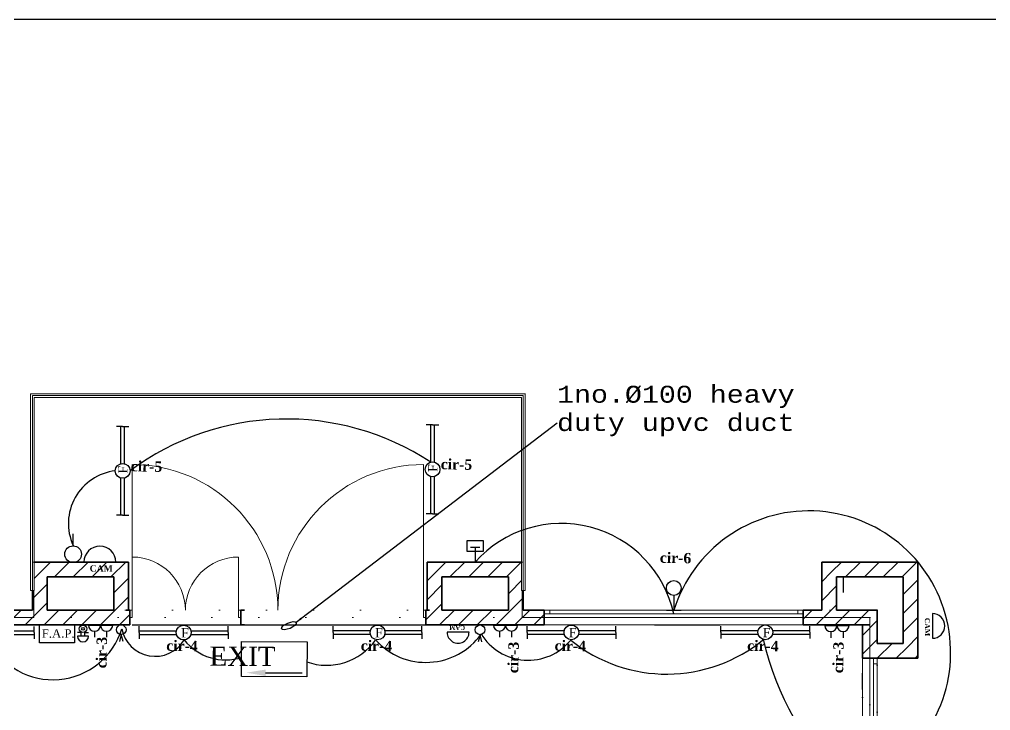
# Model space of a CAD drawing. Header units: millimetres. Extents: x 3554773 to 3850347, y -1853213 to -1653133.
# Drawn here: x 3678958 to 3733527, y -1691961 to -1653133 of the extents above; entities that cross this region are included whole.
import ezdxf

# ---------------------------------------------------------------- set-up
doc = ezdxf.new("R2010")
doc.units = ezdxf.units.MM
doc.header["$MEASUREMENT"] = 0
doc.set_wipeout_variables(frame=1)
doc.linetypes.add('Dotted', pattern=[634.99999, 0, -634.99999])
doc.linetypes.add('Wipeout_Contour', pattern=[1000, 0, -1000])
for name, color, linetype, lineweight in [('2D Drafting - General_Pen_No__20', 1, 'Continuous', 0), ('ArchiCAD Doors_Pen_No__27', 7, 'Continuous', 35), ('ArchiCAD Windows_Pen_No__27', 7, 'Continuous', 35), ('rowpower', 10, 'Continuous', 30), ('Structural - Bearing_Pen_No__27', 7, 'Continuous', 35), ('title', 10, 'Continuous', 30)]:
    doc.layers.add(name, color=color, linetype=linetype, lineweight=lineweight)
for name, color, linetype in [('ArchiCAD Doors', 7, 'Continuous'), ('ArchiCAD Windows', 7, 'Continuous'), ('electrical', 10, 'Continuous'), ('Fire detection', 1, 'Continuous'), ('Fire System', 4, 'Continuous'), ('LIGHTING', 1, 'Continuous'), ('Lights', 1, 'Continuous'), ('SECURITY', 6, 'Continuous'), ('Socket', 5, 'Continuous'), ('Structural - Bearing', 7, 'Continuous'), ('TITLE_BLOCK', 7, 'Continuous')]:
    doc.layers.add(name, color=color, linetype=linetype)
for name, color, linetype, lineweight, true_color in [('ArchiCAD Doors_Pen_No__23', 7, 'Continuous', 20, 0xff6600), ('ArchiCAD Doors_Pen_No__3', 7, 'Continuous', 18, 0xff6600), ('ArchiCAD Windows_Pen_No__23', 7, 'Continuous', 20, 0xff6600), ('ArchiCAD Windows_Pen_No__3', 7, 'Continuous', 18, 0xff6600), ('Structural - Bearing_Pen_No__68', 7, 'Continuous', 20, 0xfd4435), ('Structural - Bearing_Pen_No__69', 7, 'Continuous', 20, 0x71cebe), ('Structural - Bearing_Pen_No__87', 7, 'Continuous', 20, 0x6a6a6a), ('Structural - Bearing_Pen_No__89', 7, 'Continuous', 20, 0x71cebe), ('Structural - Bearing_Pen_No__90', 7, 'Continuous', 20, 0x00bfbf)]:
    doc.layers.add(name, color=color, linetype=linetype, lineweight=lineweight, true_color=true_color)
doc.styles.add('GENERATED_STYLE_1', font='arial.ttf')
doc.styles.add('GENERATED_STYLE_3', font='times.ttf')
doc.styles.add('GENERATED_STYLE_4', font='comici.ttf')
doc.styles.add('GENERATED_STYLE_5', font='timesbd.ttf')
doc.styles.add('GENERATED_STYLE_8', font='GOTHIC.TTF')
doc.dimstyles.new('GENERATED_STYLE__9', dxfattribs={"dimtxt": 350, "dimasz": 350, "dimexe": 0.18, "dimexo": 0, "dimgap": 0.09, "dimtad": 1, "dimdec": 0, "dimzin": 0, "dimdsep": 46, "dimtxsty": 'GENERATED_STYLE_1', "dimcen": 0.09, "dimclrd": 256, "dimclre": 256, "dimclrt": 256, "dimadec": 0, "dimazin": 0, "dimtfac": 1, "dimtdec": 0, "dimtmove": 2, "dimatfit": 3, "dimfxl": 1, "dimtolj": 1, "dimtzin": 0, "dimlwd": -1, "dimlwe": -1, "dimarcsym": 0})
pattern_1 = [(45, (2062354.69, -947561.65), (-127.279217, 127.279217), [])]

# ---------------------------------------------------------------- blocks, each defined once
blk = doc.blocks.new('Slab_1', base_point=(3668178, -1711043))
at = {"layer": 'Structural - Bearing_Pen_No__89', "linetype": 'Continuous', "flags": 128}
blk.add_lwpolyline([(3668178, -1711043), (3672878, -1711043), (3672878, -1708043), (3679477, -1708043), (3679477, -1711043), (3684178, -1711043), (3684178, -1719843), (3668178, -1719843), (3668178, -1717719), (3666178, -1717719), (3666178, -1713193), (3668178, -1713193)], close=True, dxfattribs=at)
blk = doc.blocks.new('Window 16')
at = {"layer": 'ArchiCAD Windows_Pen_No__23', "linetype": 'Continuous'}
for p, q in [((-1675, 0), (-1750, 0)), ((-1675, -50), (-1675, 0)), ((1750, 0), (1675, 0)), ((1675, 0), (1675, -50)), ((-1750, -50), (-1675, -50)), ((1675, -50), (1750, -50))]:
    blk.add_line(p, q, dxfattribs=at)
at = {"layer": 'ArchiCAD Windows_Pen_No__27', "linetype": 'Continuous'}
for p, q in [((-1750, 0), (-1750, -50)), ((1750, 0), (1750, -50))]:
    blk.add_line(p, q, dxfattribs=at)
at = {"layer": 'ArchiCAD Windows_Pen_No__3', "linetype": 'Continuous'}
for p, q in [((-1750, 0), (1750, 0)), ((1675, 0), (-1675, 0)), ((-1675, -50), (1675, -50)), ((-1750, -200), (1750, -200))]:
    blk.add_line(p, q, dxfattribs=at)
blk = doc.blocks.new('Metal Double Door 16')
at = {"layer": 'ArchiCAD Doors_Pen_No__23', "linetype": 'Continuous'}
for p, q in [((-1968, 0), (-2000, 0)), ((-2000, 0), (-2000, -100)), ((-1968, -100), (-1968, 0)), ((2000, 0), (1968, 0)), ((1968, 0), (1968, -100)), ((2000, -100), (2000, 0)), ((-2000, -100), (-1968, -100)), ((1968, -100), (2000, -100))]:
    blk.add_line(p, q, dxfattribs=at)
at = {"layer": 'ArchiCAD Doors_Pen_No__27', "linetype": 'Continuous'}
for p, q in [((-2000, 0), (-2050, 0)), ((-2000, 0), (-2000, -100)), ((2000, 0), (2000, -100)), ((2000, 0), (2050, 0)), ((-2000, -100), (-2000, -200)), ((2000, -100), (2000, -200)), ((-2000, -200), (-2050, -200)), ((2000, -200), (2050, -200))]:
    blk.add_line(p, q, dxfattribs=at)
at = {"layer": 'ArchiCAD Doors_Pen_No__3', "linetype": 'Continuous'}
for p, q in [((-1968, 0), (-1968, 1968)), ((1968, 0), (1968, 1968))]:
    blk.add_line(p, q, dxfattribs=at)
for centre, start, end in [((-1968, 0), 0, 90), ((1968, 0), 90, 180)]:
    blk.add_arc(centre, 1968, start, end, dxfattribs=at)
blk = doc.blocks.new('Wall_1', base_point=(3668178, -1711043))
at = {"layer": 'Structural - Bearing_Pen_No__68', "linetype": 'Continuous'}
h = blk.add_hatch(dxfattribs=at)
h.set_pattern_fill('MASONRY_BLOCK', color=256, style=0, pattern_type=2)
h.set_pattern_definition(pattern_1)
h.paths.add_polyline_path([(3668078, -1710943), (3668278, -1711143), (3669077, -1711143), (3669077, -1710993), (3669077, -1710943)])
h = blk.add_hatch(dxfattribs=at)
h.set_pattern_fill('MASONRY_BLOCK', color=256, style=0, pattern_type=2)
h.set_pattern_definition(pattern_1)
h.paths.add_polyline_path([(3672577, -1710993), (3672577, -1711143), (3674178, -1711143), (3674178, -1711043), (3674178, -1710943), (3672577, -1710943)])
h = blk.add_hatch(dxfattribs=at)
h.set_pattern_fill('MASONRY_BLOCK', color=256, style=0, pattern_type=2)
h.set_pattern_definition(pattern_1)
h.paths.add_polyline_path([(3678178, -1710943), (3678178, -1711043), (3678178, -1711143), (3679778, -1711143), (3679778, -1710993), (3679778, -1710943)])
h = blk.add_hatch(dxfattribs=at)
h.set_pattern_fill('MASONRY_BLOCK', color=256, style=0, pattern_type=2)
h.set_pattern_definition(pattern_1)
h.paths.add_polyline_path([(3683278, -1710943), (3683278, -1710993), (3683278, -1711143), (3684078, -1711143), (3684278, -1710943)])
at = {"layer": 'Structural - Bearing_Pen_No__27', "linetype": 'Continuous'}
for p, q in [((3669077, -1710943), (3669077, -1710993)), ((3672577, -1710943), (3672577, -1710993)), ((3674178, -1710943), (3674128, -1710943)), ((3674178, -1710943), (3674178, -1711043)), ((3678178, -1710943), (3678228, -1710943)), ((3678178, -1710943), (3678178, -1711043)), ((3679778, -1710943), (3679778, -1710993)), ((3683278, -1710943), (3683278, -1710993)), ((3669077, -1710993), (3669077, -1711143)), ((3672577, -1710993), (3672577, -1711143)), ((3674178, -1711043), (3674178, -1711143)), ((3678178, -1711043), (3678178, -1711143)), ((3679778, -1710993), (3679778, -1711143)), ((3683278, -1710993), (3683278, -1711143)), ((3674178, -1711143), (3674128, -1711143)), ((3678178, -1711143), (3678228, -1711143))]:
    blk.add_line(p, q, dxfattribs=at)
at = {"layer": 'Structural - Bearing_Pen_No__27', "linetype": 'Continuous', "flags": 128}
for points in [[(3668628, -1710943), (3668078, -1710943)], [(3669077, -1710943), (3668828, -1710943)], [(3672861, -1710943), (3672577, -1710943)], [(3673961, -1710943), (3673061, -1710943)], [(3674178, -1710943), (3674161, -1710943)], [(3678194, -1710943), (3678178, -1710943)], [(3679294, -1710943), (3678394, -1710943)], [(3679778, -1710943), (3679494, -1710943)], [(3683528, -1710943), (3683278, -1710943)], [(3684278, -1710943), (3683728, -1710943)], [(3668278, -1711143), (3669077, -1711143)], [(3672577, -1711143), (3674178, -1711143)], [(3678178, -1711143), (3679778, -1711143)], [(3683278, -1711143), (3684078, -1711143)]]:
    blk.add_lwpolyline(points, dxfattribs=at)
at = {"layer": 'ArchiCAD Doors', "color": 21, "linetype": 'Continuous', "lineweight": 18, "true_color": 0xff9955, "zscale": 1000}
blk.add_blockref('Metal Double Door 16', (3676178, -1710943), dxfattribs=at)
at = {"layer": 'ArchiCAD Windows', "color": 21, "linetype": 'Continuous', "lineweight": 18, "true_color": 0xff9955, "zscale": 1000}
blk.add_blockref('Window 16', (3670827, -1710943), dxfattribs=at)
at = {"layer": 'ArchiCAD Windows', "color": 21, "linetype": 'Continuous', "lineweight": 18, "true_color": 0xff9955, "xscale": -1, "zscale": 1000}
blk.add_blockref('Window 16', (3681528, -1710943), dxfattribs=at)
blk = doc.blocks.new('D1 Transom 15')
at = {"layer": 'ArchiCAD Doors_Pen_No__23', "linetype": 'Continuous'}
for p, q in [((-410, 0), (-450, 0)), ((-450, 0), (-450, -115)), ((-410, -115), (-410, 0)), ((450, 0), (410, 0)), ((410, 0), (410, -115)), ((450, -115), (450, 0)), ((-450, -115), (-410, -115)), ((410, -115), (450, -115))]:
    blk.add_line(p, q, dxfattribs=at)
at = {"layer": 'ArchiCAD Doors_Pen_No__27', "linetype": 'Continuous'}
for p, q in [((-450, 0), (-487, 0)), ((-450, 0), (-450, -115)), ((450, 0), (450, -115)), ((450, 0), (487, 0)), ((-450, -115), (-450, -200)), ((450, -115), (450, -200)), ((-450, -200), (-487, -200)), ((450, -200), (487, -200))]:
    blk.add_line(p, q, dxfattribs=at)
at = {"layer": 'ArchiCAD Doors_Pen_No__3', "linetype": 'Continuous'}
blk.add_line((410, 0), (410, 820), dxfattribs=at)
blk.add_arc((410, 0), 820, 90, 180, dxfattribs=at)
blk = doc.blocks.new('Wall_3', base_point=(3684178, -1711043))
at = {"layer": 'Structural - Bearing_Pen_No__68', "linetype": 'Continuous'}
h = blk.add_hatch(dxfattribs=at)
h.set_pattern_fill('MASONRY_BLOCK', color=256, style=0, pattern_type=2)
h.set_pattern_definition(pattern_1)
h.paths.add_polyline_path([(3684278, -1710943), (3684078, -1711143), (3684078, -1711593), (3684228, -1711593), (3684278, -1711593)])
h = blk.add_hatch(dxfattribs=at)
h.set_pattern_fill('MASONRY_BLOCK', color=256, style=0, pattern_type=2)
h.set_pattern_definition(pattern_1)
h.paths.add_polyline_path([(3684163, -1715101), (3684078, -1715101), (3684078, -1715793), (3684228, -1715793), (3684278, -1715793), (3684278, -1715101)])
h = blk.add_hatch(dxfattribs=at)
h.set_pattern_fill('MASONRY_BLOCK', color=256, style=0, pattern_type=2)
h.set_pattern_definition(pattern_1)
h.paths.add_polyline_path([(3684078, -1719743), (3684278, -1719943), (3684278, -1719293), (3684228, -1719293), (3684078, -1719293)])
at = {"layer": 'Structural - Bearing_Pen_No__27', "linetype": 'Continuous'}
for p, q in [((3684228, -1711593), (3684078, -1711593)), ((3684278, -1711593), (3684228, -1711593)), ((3684078, -1715101), (3684078, -1715138)), ((3684163, -1715101), (3684078, -1715101)), ((3684278, -1715101), (3684163, -1715101)), ((3684278, -1715101), (3684278, -1715138)), ((3684228, -1715793), (3684078, -1715793)), ((3684278, -1715793), (3684228, -1715793)), ((3684228, -1719293), (3684078, -1719293)), ((3684278, -1719293), (3684228, -1719293))]:
    blk.add_line(p, q, dxfattribs=at)
at = {"layer": 'Structural - Bearing_Pen_No__27', "linetype": 'Continuous', "flags": 128}
for points in [[(3684278, -1711393), (3684278, -1710943)], [(3684078, -1711143), (3684078, -1711593)], [(3684078, -1715101), (3684078, -1715793)], [(3684278, -1715793), (3684278, -1715101)], [(3684078, -1719293), (3684078, -1719743)], [(3684278, -1719943), (3684278, -1719493)]]:
    blk.add_lwpolyline(points, dxfattribs=at)
at = {"layer": 'ArchiCAD Doors', "color": 21, "linetype": 'Continuous', "lineweight": 18, "true_color": 0xff9955, "zscale": 1000, "rotation": 270}
blk.add_blockref('D1 Transom 15', (3684278, -1714651), dxfattribs=at)
at = {"layer": 'ArchiCAD Windows', "color": 21, "linetype": 'Continuous', "lineweight": 18, "true_color": 0xff9955, "zscale": 1000, "rotation": 270}
blk.add_blockref('Window 16', (3684278, -1713343), dxfattribs=at)
at = {"layer": 'ArchiCAD Windows', "color": 21, "linetype": 'Continuous', "lineweight": 18, "true_color": 0xff9955, "xscale": -1, "zscale": 1000, "rotation": 270}
blk.add_blockref('Window 16', (3684278, -1717543), dxfattribs=at)
blk = doc.blocks.new('Wall_9', base_point=(3683628, -1710393))
at = {"layer": 'Structural - Bearing_Pen_No__68', "linetype": 'Continuous'}
h = blk.add_hatch(dxfattribs=at)
h.set_pattern_fill('MASONRY_BLOCK', color=256, style=0, pattern_type=2)
h.set_pattern_definition(pattern_1)
h.paths.add_polyline_path([(3683728, -1710493), (3684628, -1710493), (3684828, -1710293), (3683528, -1710293)])
at = {"layer": 'Structural - Bearing_Pen_No__27', "linetype": 'Continuous', "flags": 128}
for points in [[(3684828, -1710293), (3683528, -1710293)], [(3683728, -1710493), (3684628, -1710493)]]:
    blk.add_lwpolyline(points, dxfattribs=at)
blk = doc.blocks.new('Wall_10', base_point=(3684728, -1710393))
at = {"layer": 'Structural - Bearing_Pen_No__68', "linetype": 'Continuous'}
h = blk.add_hatch(dxfattribs=at)
h.set_pattern_fill('MASONRY_BLOCK', color=256, style=0, pattern_type=2)
h.set_pattern_definition(pattern_1)
h.paths.add_polyline_path([(3684628, -1710493), (3684628, -1711393), (3684828, -1711593), (3684828, -1710293)])
at = {"layer": 'Structural - Bearing_Pen_No__27', "linetype": 'Continuous', "flags": 128}
for points in [[(3684828, -1711593), (3684828, -1710293)], [(3684628, -1710493), (3684628, -1711393)]]:
    blk.add_lwpolyline(points, dxfattribs=at)
blk = doc.blocks.new('Wall_11', base_point=(3683628, -1710393))
at = {"layer": 'Structural - Bearing_Pen_No__68', "linetype": 'Continuous'}
h = blk.add_hatch(dxfattribs=at)
h.set_pattern_fill('MASONRY_BLOCK', color=256, style=0, pattern_type=2)
h.set_pattern_definition(pattern_1)
h.paths.add_polyline_path([(3683528, -1710293), (3683528, -1710943), (3683728, -1710943), (3683728, -1710493)])
at = {"layer": 'Structural - Bearing_Pen_No__27', "linetype": 'Continuous', "flags": 128}
for points in [[(3683528, -1710293), (3683528, -1710943)], [(3683728, -1710943), (3683728, -1710493)]]:
    blk.add_lwpolyline(points, dxfattribs=at)
blk = doc.blocks.new('Wall_12', base_point=(3684178, -1711493))
at = {"layer": 'Structural - Bearing_Pen_No__68', "linetype": 'Continuous'}
h = blk.add_hatch(dxfattribs=at)
h.set_pattern_fill('MASONRY_BLOCK', color=256, style=0, pattern_type=2)
h.set_pattern_definition(pattern_1)
h.paths.add_polyline_path([(3684278, -1711593), (3684828, -1711593), (3684628, -1711393), (3684278, -1711393)])
at = {"layer": 'Structural - Bearing_Pen_No__27', "linetype": 'Continuous', "flags": 128}
for points in [[(3684628, -1711393), (3684278, -1711393)], [(3684278, -1711593), (3684828, -1711593)]]:
    blk.add_lwpolyline(points, dxfattribs=at)
blk = doc.blocks.new('Wall_17', base_point=(3678294, -1710393))
at = {"layer": 'Structural - Bearing_Pen_No__68', "linetype": 'Continuous'}
h = blk.add_hatch(dxfattribs=at)
h.set_pattern_fill('MASONRY_BLOCK', color=256, style=0, pattern_type=2)
h.set_pattern_definition(pattern_1)
h.paths.add_polyline_path([(3678394, -1710493), (3679294, -1710493), (3679494, -1710293), (3678194, -1710293)])
at = {"layer": 'Structural - Bearing_Pen_No__27', "linetype": 'Continuous', "flags": 128}
for points in [[(3679494, -1710293), (3678194, -1710293)], [(3678394, -1710493), (3679294, -1710493)]]:
    blk.add_lwpolyline(points, dxfattribs=at)
blk = doc.blocks.new('Wall_18', base_point=(3679394, -1710393))
at = {"layer": 'Structural - Bearing_Pen_No__68', "linetype": 'Continuous'}
h = blk.add_hatch(dxfattribs=at)
h.set_pattern_fill('MASONRY_BLOCK', color=256, style=0, pattern_type=2)
h.set_pattern_definition(pattern_1)
h.paths.add_polyline_path([(3679294, -1710493), (3679294, -1710943), (3679494, -1710943), (3679494, -1710293)])
at = {"layer": 'Structural - Bearing_Pen_No__27', "linetype": 'Continuous', "flags": 128}
for points in [[(3679494, -1710943), (3679494, -1710293)], [(3679294, -1710493), (3679294, -1710943)]]:
    blk.add_lwpolyline(points, dxfattribs=at)
blk = doc.blocks.new('Wall_19', base_point=(3678294, -1710393))
at = {"layer": 'Structural - Bearing_Pen_No__68', "linetype": 'Continuous'}
h = blk.add_hatch(dxfattribs=at)
h.set_pattern_fill('MASONRY_BLOCK', color=256, style=0, pattern_type=2)
h.set_pattern_definition(pattern_1)
h.paths.add_polyline_path([(3678194, -1710293), (3678194, -1710943), (3678394, -1710943), (3678394, -1710493)])
at = {"layer": 'Structural - Bearing_Pen_No__27', "linetype": 'Continuous', "flags": 128}
for points in [[(3678194, -1710293), (3678194, -1710943)], [(3678394, -1710943), (3678394, -1710493)]]:
    blk.add_lwpolyline(points, dxfattribs=at)
blk = doc.blocks.new('Wall_20', base_point=(3672961, -1710393))
at = {"layer": 'Structural - Bearing_Pen_No__68', "linetype": 'Continuous'}
h = blk.add_hatch(dxfattribs=at)
h.set_pattern_fill('MASONRY_BLOCK', color=256, style=0, pattern_type=2)
h.set_pattern_definition(pattern_1)
h.paths.add_polyline_path([(3673061, -1710493), (3673961, -1710493), (3674161, -1710293), (3672861, -1710293)])
at = {"layer": 'Structural - Bearing_Pen_No__27', "linetype": 'Continuous', "flags": 128}
for points in [[(3674161, -1710293), (3672861, -1710293)], [(3673061, -1710493), (3673961, -1710493)]]:
    blk.add_lwpolyline(points, dxfattribs=at)
blk = doc.blocks.new('Wall_21', base_point=(3674061, -1710393))
at = {"layer": 'Structural - Bearing_Pen_No__68', "linetype": 'Continuous'}
h = blk.add_hatch(dxfattribs=at)
h.set_pattern_fill('MASONRY_BLOCK', color=256, style=0, pattern_type=2)
h.set_pattern_definition(pattern_1)
h.paths.add_polyline_path([(3673961, -1710493), (3673961, -1710943), (3674161, -1710943), (3674161, -1710293)])
at = {"layer": 'Structural - Bearing_Pen_No__27', "linetype": 'Continuous', "flags": 128}
for points in [[(3674161, -1710943), (3674161, -1710293)], [(3673961, -1710493), (3673961, -1710943)]]:
    blk.add_lwpolyline(points, dxfattribs=at)
blk = doc.blocks.new('Wall_22', base_point=(3672961, -1710393))
at = {"layer": 'Structural - Bearing_Pen_No__68', "linetype": 'Continuous'}
h = blk.add_hatch(dxfattribs=at)
h.set_pattern_fill('MASONRY_BLOCK', color=256, style=0, pattern_type=2)
h.set_pattern_definition(pattern_1)
h.paths.add_polyline_path([(3672861, -1710293), (3672861, -1710943), (3673061, -1710943), (3673061, -1710493)])
at = {"layer": 'Structural - Bearing_Pen_No__27', "linetype": 'Continuous', "flags": 128}
for points in [[(3672861, -1710293), (3672861, -1710943)], [(3673061, -1710943), (3673061, -1710493)]]:
    blk.add_lwpolyline(points, dxfattribs=at)
blk = doc.blocks.new('Wall_37', base_point=(3679494, -1710678))
at = {"color": 254, "linetype": 'Wipeout_Contour', "lineweight": 0, "ltscale": 16228663.3220869}
blk.add_wipeout([(3679519, -1710678), (3679519, -1708018), (3679469, -1708068), (3679469, -1710678)], dxfattribs=at).dxf.layer = 'Structural - Bearing'
at = {"layer": 'Structural - Bearing_Pen_No__87', "linetype": 'Continuous', "flags": 128}
for points in [[(3679519, -1710678), (3679519, -1708018)], [(3679469, -1708068), (3679469, -1710678)], [(3679469, -1710678), (3679519, -1710678)]]:
    blk.add_lwpolyline(points, dxfattribs=at)
blk = doc.blocks.new('Wall_38', base_point=(3679494, -1708043))
at = {"color": 254, "linetype": 'Wipeout_Contour', "lineweight": 0, "ltscale": 16214412.00522379}
blk.add_wipeout([(3679519, -1708018), (3672836, -1708018), (3672886, -1708068), (3679469, -1708068)], dxfattribs=at).dxf.layer = 'Structural - Bearing'
at = {"layer": 'Structural - Bearing_Pen_No__87', "linetype": 'Continuous', "flags": 128}
for points in [[(3679519, -1708018), (3672836, -1708018)], [(3672886, -1708068), (3679469, -1708068)]]:
    blk.add_lwpolyline(points, dxfattribs=at)
blk = doc.blocks.new('Wall_39', base_point=(3672861, -1708043))
at = {"color": 254, "linetype": 'Wipeout_Contour', "lineweight": 0, "ltscale": 16204603.76547143}
blk.add_wipeout([(3672836, -1708018), (3672836, -1710678), (3672886, -1710678), (3672886, -1708068)], dxfattribs=at).dxf.layer = 'Structural - Bearing'
at = {"layer": 'Structural - Bearing_Pen_No__87', "linetype": 'Continuous', "flags": 128}
for points in [[(3672836, -1708018), (3672836, -1710678)], [(3672886, -1710678), (3672886, -1708068)], [(3672836, -1710678), (3672886, -1710678)]]:
    blk.add_lwpolyline(points, dxfattribs=at)
blk = doc.blocks.new('Metal Double Door 16_2')
at = {"layer": 'ArchiCAD Doors_Pen_No__23', "linetype": 'Continuous'}
for p, q in [((-718, 0), (-750, 0)), ((-750, 0), (-750, -100)), ((-718, -100), (-718, 0)), ((750, 0), (718, 0)), ((718, 0), (718, -100)), ((750, -100), (750, 0)), ((-750, -100), (-718, -100)), ((718, -100), (750, -100))]:
    blk.add_line(p, q, dxfattribs=at)
at = {"layer": 'ArchiCAD Doors_Pen_No__27', "linetype": 'Continuous'}
for p, q in [((-750, 0), (-800, 0)), ((-750, 0), (-750, -100)), ((750, 0), (750, -100)), ((750, 0), (800, 0)), ((-750, -100), (-750, -200)), ((750, -100), (750, -200)), ((-750, -200), (-800, -200)), ((750, -200), (800, -200))]:
    blk.add_line(p, q, dxfattribs=at)
at = {"layer": 'ArchiCAD Doors_Pen_No__3', "linetype": 'Continuous'}
for p, q in [((-718, 0), (-718, 718)), ((718, 0), (718, 718))]:
    blk.add_line(p, q, dxfattribs=at)
for centre, start, end in [((-718, 0), 0, 90), ((718, 0), 90, 180)]:
    blk.add_arc(centre, 718, start, end, dxfattribs=at)
blk = doc.blocks.new('Wall_40', base_point=(3668178, -1711043))
at = {"layer": 'Structural - Bearing_Pen_No__68', "linetype": 'Continuous'}
h = blk.add_hatch(dxfattribs=at)
h.set_pattern_fill('MASONRY_BLOCK', color=256, style=0, pattern_type=2)
h.set_pattern_definition(pattern_1)
h.paths.add_polyline_path([(3668178, -1710943), (3668178, -1711143), (3669077, -1711143), (3669077, -1710993), (3669077, -1710943)])
h = blk.add_hatch(dxfattribs=at)
h.set_pattern_fill('MASONRY_BLOCK', color=256, style=0, pattern_type=2)
h.set_pattern_definition(pattern_1)
h.paths.add_polyline_path([(3672577, -1710943), (3672577, -1710993), (3672577, -1711143), (3674178, -1711143), (3674178, -1711043), (3674178, -1710943)])
h = blk.add_hatch(dxfattribs=at)
h.set_pattern_fill('MASONRY_BLOCK', color=256, style=0, pattern_type=2)
h.set_pattern_definition(pattern_1)
h.paths.add_polyline_path([(3678178, -1711143), (3679778, -1711143), (3679778, -1710993), (3679778, -1710943), (3678178, -1710943), (3678178, -1711043)])
h = blk.add_hatch(dxfattribs=at)
h.set_pattern_fill('MASONRY_BLOCK', color=256, style=0, pattern_type=2)
h.set_pattern_definition(pattern_1)
h.paths.add_polyline_path([(3683278, -1710943), (3683278, -1710993), (3683278, -1711143), (3684178, -1711143), (3684178, -1710943)])
at = {"layer": 'Structural - Bearing_Pen_No__27', "linetype": 'Continuous'}
for p, q in [((3669077, -1710943), (3669077, -1710993)), ((3672577, -1710943), (3672577, -1710993)), ((3674178, -1710943), (3674128, -1710943)), ((3674178, -1710943), (3674128, -1710943)), ((3678178, -1710943), (3678228, -1710943)), ((3678178, -1710943), (3678178, -1711043)), ((3679778, -1710943), (3679778, -1710993)), ((3683278, -1710943), (3683278, -1710993)), ((3669077, -1710993), (3669077, -1711143)), ((3672577, -1710993), (3672577, -1711143)), ((3678178, -1711043), (3678178, -1711143)), ((3679778, -1710993), (3679778, -1711143)), ((3683278, -1710993), (3683278, -1711143)), ((3674178, -1711143), (3674128, -1711143)), ((3674178, -1711143), (3674128, -1711143)), ((3678178, -1711143), (3678228, -1711143))]:
    blk.add_line(p, q, dxfattribs=at)
at = {"layer": 'Structural - Bearing_Pen_No__27', "linetype": 'Continuous', "flags": 128}
for points in [[(3668628, -1710943), (3668178, -1710943)], [(3669077, -1710943), (3668828, -1710943)], [(3672861, -1710943), (3672577, -1710943)], [(3673961, -1710943), (3673061, -1710943)], [(3674178, -1710943), (3674161, -1710943)], [(3678194, -1710943), (3678178, -1710943)], [(3679294, -1710943), (3678394, -1710943)], [(3679778, -1710943), (3679494, -1710943)], [(3683528, -1710943), (3683278, -1710943)], [(3684178, -1710943), (3683728, -1710943)], [(3668178, -1711143), (3669077, -1711143)], [(3672577, -1711143), (3674178, -1711143)], [(3678178, -1711143), (3679778, -1711143)], [(3683278, -1711143), (3684178, -1711143)]]:
    blk.add_lwpolyline(points, dxfattribs=at)
at = {"layer": 'ArchiCAD Doors', "color": 21, "linetype": 'Continuous', "lineweight": 18, "true_color": 0xff9955, "zscale": 1000}
blk.add_blockref('Metal Double Door 16', (3676178, -1710943), dxfattribs=at)
at = {"layer": 'ArchiCAD Doors', "color": 21, "linetype": 'Continuous', "lineweight": 18, "true_color": 0xff9955, "xscale": -1, "zscale": 1000}
blk.add_blockref('Metal Double Door 16_2', (3674928, -1710943), dxfattribs=at)
at = {"layer": 'ArchiCAD Windows', "color": 21, "linetype": 'Continuous', "lineweight": 18, "true_color": 0xff9955, "zscale": 1000}
blk.add_blockref('Window 16', (3670827, -1710943), dxfattribs=at)
at = {"layer": 'ArchiCAD Windows', "color": 21, "linetype": 'Continuous', "lineweight": 18, "true_color": 0xff9955, "xscale": -1, "zscale": 1000}
blk.add_blockref('Window 16', (3681528, -1710943), dxfattribs=at)
blk = doc.blocks.new('Beam_3', base_point=(3684178, -1719843))
at = {"layer": 'Structural - Bearing_Pen_No__69', "linetype": 'Dotted'}
blk.add_line((3684178, -1719843), (3684178, -1711043), dxfattribs=at)
at = {"layer": 'Structural - Bearing_Pen_No__90', "linetype": 'Dotted'}
for p, q in [((3684278, -1719943), (3684278, -1710943)), ((3684078, -1719743), (3684078, -1711143))]:
    blk.add_line(p, q, dxfattribs=at)
blk = doc.blocks.new('Beam_4', base_point=(3684178, -1711043))
at = {"layer": 'Structural - Bearing_Pen_No__69', "linetype": 'Dotted'}
blk.add_line((3684178, -1711043), (3668178, -1711043), dxfattribs=at)
at = {"layer": 'Structural - Bearing_Pen_No__90', "linetype": 'Dotted'}
for p, q in [((3684278, -1710943), (3668078, -1710943)), ((3684078, -1711143), (3668278, -1711143))]:
    blk.add_line(p, q, dxfattribs=at)
blk = doc.blocks.new('A$C01863982')
at = {"layer": 'LIGHTING'}
for p, q in [((0, 107), (0, 191)), ((1200, 107), (1200, 191)), ((0, 107), (0, 22)), ((1200, 107), (1200, 22))]:
    blk.add_line(p, q, dxfattribs=at)
blk.add_circle((600, 107), 100, dxfattribs=at)
at = {"layer": 'Lights'}
for p, q in [((0, 132), (503, 132)), ((697, 132), (1200, 132)), ((0, 82), (503, 82)), ((697, 82), (1200, 82))]:
    blk.add_line(p, q, dxfattribs=at)
at = {"layer": 'LIGHTING', "insert": (565, 104), "char_height": 125.45, "attachment_point": 4, "rotation": 0.0902}
blk.add_mtext('{\\fTimes New Roman|b0|i0|c0|p18;F}', dxfattribs=at)
blk = doc.blocks.new('A$C01E23E29')
at = {"layer": 'LIGHTING'}
for p, q in [((100, 200), (100, 0)), ((0, 0), (200, 0))]:
    blk.add_line(p, q, dxfattribs=at)
blk.add_circle((100, 300), 100, dxfattribs=at)
blk = doc.blocks.new('A$C10BA233B')
at = {"layer": 'SECURITY', "linetype": 'Continuous'}
blk.add_line((0, 248), (672, 248), dxfattribs=at)
blk.add_arc((336, 248), 336, 0, 180, dxfattribs=at)
at = {"layer": 'SECURITY', "linetype": 'Continuous', "insert": (119, 113), "char_height": 135, "attachment_point": 4, "style": 'GENERATED_STYLE_5'}
blk.add_mtext('{CAM}', dxfattribs=at)
blk = doc.blocks.new('A$C6BBE62C0')
at = {"layer": 'Fire System'}
for p, q in [((0, 679), (340, 679)), ((226, 679), (226, 453)), ((340, 679), (679, 679)), ((453, 679), (453, 453)), ((226, 453), (0, 453)), ((453, 453), (679, 453))]:
    blk.add_line(p, q, dxfattribs=at)
for radius in [226, 85.3]:
    blk.add_circle((340, 226), radius, dxfattribs=at)
blk.add_arc((340, 679), 340, 0, 180, dxfattribs=at)
blk = doc.blocks.new('fap')
at = {"layer": 'Fire detection'}
blk.add_lwpolyline([(98404, -77931), (98404, -78411), (97454, -78411), (97454, -77931)], close=True, dxfattribs=at)
at = {"layer": 'Fire detection', "linetype": 'Continuous', "insert": (97964, -78047), "char_height": 228.15, "attachment_point": 2, "style": 'GENERATED_STYLE_3'}
blk.add_mtext('{\\C1;F.A.P.}', dxfattribs=at)
blk = doc.blocks.new('A$C3DDF5819')
at = {"layer": 'Socket'}
for p, q in [((0, 50), (100, 50)), ((25, 25), (25, 0)), ((75, 25), (75, 0))]:
    blk.add_line(p, q, dxfattribs=at)
for centre in [(25, 50), (75, 50)]:
    blk.add_arc(centre, 25, 180, 0, dxfattribs=at)

msp = doc.modelspace()

# ---------------------------------------------------------------- linework, layer by layer
at = {"layer": 'electrical'}
for p, q in [((3681975, -1682706), (3681978, -1682039)), ((3684678, -1687694), (3684573, -1688087)), ((3684784, -1688087), (3684678, -1687694)), ((3704842, -1687697), (3704736, -1688091)), ((3704947, -1688091), (3704842, -1687697))]:
    msp.add_line(p, q, dxfattribs=at)
for centre, radius in [((3681973, -1683178), 471), ((3684678, -1687421), 272), ((3704842, -1687425), 272)]:
    msp.add_circle(centre, radius, dxfattribs=at)
for centre, radius, start, end in [((3693971, -1690326), 14744, 56.6843, 126.6207), ((3684690, -1681453), 2981, 96.6948, 204.4547)]:
    msp.add_arc(centre, radius, start, end, dxfattribs=at)
at = {"layer": 'Lights', "lineweight": -3}
msp.add_lwpolyline([(3691438, -1688081), (3695121, -1688097), (3695112, -1690061), (3691429, -1690045)], close=True, dxfattribs=at)
at = {"layer": 'Lights', "color": 3, "lineweight": -3}
msp.add_lwpolyline([(3692788, -1689837), (3694847, -1689846)], dxfattribs=at)
msp.add_solid([(3692787, -1690017), (3691708, -1689832), (3692788, -1689657)], dxfattribs=at)
at = {"layer": 'rowpower', "linetype": 'Continuous', "lineweight": -3}
for p, q in [((3704310, -1682784), (3704829, -1682784)), ((3704569, -1682784), (3704569, -1683619)), ((3701776, -1687157), (3685298, -1687157))]:
    msp.add_line(p, q, dxfattribs=at)
at = {"layer": 'rowpower', "color": 7, "linetype": 'Continuous', "lineweight": -3, "true_color": 0xffffff}
for p, q in [((3725264, -1685335), (3725264, -1684417)), ((3714647, -1687153), (3718341, -1687153)), ((3726329, -1690782), (3726329, -1689863))]:
    msp.add_line(p, q, dxfattribs=at)
at = {"layer": 'rowpower', "linetype": 'Continuous', "lineweight": -3}
msp.add_lwpolyline([(3704115, -1682411), (3705023, -1682411), (3705023, -1683022), (3704115, -1683022)], close=True, dxfattribs=at)
for centre, radius, start, end in [((3723323, -1688703), 7960, 298.8243, 162.5901), ((3680851, -1686202), 4029, 206.4488, 343.2917), ((3686590, -1686995), 1915, 190.99, 328.5682), ((3701805, -1685448), 3808, 222.1009, 324.3426), ((3707549, -1686037), 3097, 211.1726, 320.6408), ((3690545, -1686150), 2964, 218.467, 287.7568), ((3696225, -1686053), 3363, 250.5069, 324.5947), ((3715328, -1681352), 8560, 230.9502, 309.7974), ((3736062, -1684555), 15680, 192.5752, 227.3414)]:
    msp.add_arc(centre, radius, start, end, dxfattribs=at)
msp.add_ellipse((3694101, -1687192), major_axis=(409, 171), ratio=0.366185, dxfattribs=at)
at = {"layer": 'title', "color": 0, "linetype": 'Continuous', "lineweight": -3}
msp.add_line((3812784, -1653133), (3554773, -1653144), dxfattribs=at)

# ---------------------------------------------------------------- block references
at = {"layer": 'electrical'}
for name, p, xscale, yscale, zscale, rotation in [('A$C01863982', (3685202, -1680988), 4.158, 4.158, 4.158, 90), ('A$C01863982', (3702616, -1680904), 4.158, 4.158, 4.158, 90), ('A$C10BA233B', (3682587, -1684282), 2.668821814150858, 2.668821814150858, 2.668821814150858, 0.08355113626391061), ('A$C10BA233B', (3729740, -1686504), 2.079, 2.079, 2.079, 270), ('A$C10BA233B', (3704222, -1687102), 1.833423222222802, 1.833423222222802, 1.833423222222802, 180.2005762488635)]:
    msp.add_blockref(name, p, dxfattribs=dict(at, xscale=xscale, yscale=yscale, zscale=zscale, rotation=rotation))
at = {"layer": 'electrical', "xscale": 4.158, "yscale": 4.158, "zscale": 4.158}
for name, p in [('A$C01E23E29', (3715312, -1686321)), ('A$C01863982', (3674799, -1688026)), ('A$C01863982', (3685693, -1688022)), ('A$C01863982', (3696587, -1688018)), ('A$C01863982', (3707481, -1688014)), ('A$C01863982', (3718375, -1688010))]:
    msp.add_blockref(name, p, dxfattribs=at)
at = {"layer": 'Fire System', "xscale": 2.079, "yscale": 2.079, "zscale": 2.079}
msp.add_blockref('fap', (3477472, -1525134), dxfattribs=at)
at = {"layer": 'Fire System', "xscale": 0.9237047401692338, "yscale": 0.9237047401692338, "zscale": 0.9237047401692338, "rotation": 179.9725184414152}
msp.add_blockref('A$C6BBE62C0', (3682845, -1687162), dxfattribs=at)
at = {"layer": 'Socket', "xscale": 13.65364692589702, "yscale": 13.65364692589702, "zscale": 13.65364692589702}
for p in [(3682833, -1687845), (3705588, -1687836), (3724213, -1687866)]:
    msp.add_blockref('A$C3DDF5819', p, dxfattribs=at)
at = {"layer": 'Structural - Bearing', "color": 123, "linetype": 'Continuous', "lineweight": 20, "true_color": 0x71cebe, "xscale": 4.158, "yscale": 4.158, "zscale": 4.158}
msp.add_blockref('Slab_1', (3660217, -1686737), dxfattribs=at)
at = {"layer": 'Structural - Bearing', "xscale": 4.158, "yscale": 4.158, "zscale": 4.158}
for name, p in [('Wall_1', (3660217, -1686737)), ('Wall_20', (3680106, -1684035)), ('Wall_22', (3680106, -1684035)), ('Wall_21', (3684680, -1684035)), ('Wall_17', (3702282, -1684035)), ('Wall_19', (3702282, -1684035)), ('Wall_18', (3706856, -1684035)), ('Wall_9', (3724458, -1684035)), ('Wall_11', (3724458, -1684035)), ('Wall_10', (3729032, -1684035)), ('Wall_3', (3726745, -1686737)), ('Wall_12', (3726745, -1688608))]:
    msp.add_blockref(name, p, dxfattribs=at)
at = {"layer": 'Structural - Bearing', "color": 132, "lineweight": 20, "true_color": 0x00bfbf, "xscale": 4.158, "yscale": 4.158, "zscale": 4.158}
for name, p in [('Beam_4', (3726745, -1686737)), ('Beam_3', (3726745, -1723328))]:
    msp.add_blockref(name, p, dxfattribs=at)

# ---------------------------------------------------------------- texts
at = {"layer": 'Lights', "lineweight": -3, "insert": (3691499, -1688372), "char_height": 1079.16, "attachment_point": 2, "rotation": 359.7427, "style": 'GENERATED_STYLE_4'}
msp.add_mtext('\\A1;\\pxql;{\\fTimes New Roman|b0|i0|c0|p18;\\C3;EXIT}', dxfattribs=at)
at = {"layer": 'Socket', "char_height": 584.72, "attachment_point": 2, "style": 'GENERATED_STYLE_8'}
for s, insert, rotation in [('\\A1;{\\fTimes New Roman|b1|i0|c0|p18;cir-5 }', (3686107, -1677950), 358.7993), ('\\A1;{\\fTimes New Roman|b1|i0|c0|p18;cir-5 }', (3703522, -1677835), 358.7993), ('\\A1;{\\fTimes New Roman|b1|i0|c0|p18;cir-6 }', (3715834, -1683090), 358.7993), ('\\A1;{\\fTimes New Roman|b1|i0|c0|p18;cir-3 }', (3683280, -1688696), 88.7993), ('\\A1;{\\fTimes New Roman|b1|i0|c0|p18;cir-4 }', (3688101, -1688030), 358.7993), ('\\A1;{\\fTimes New Roman|b1|i0|c0|p18;cir-4 }', (3699027, -1688030), 358.7993), ('\\A1;{\\fTimes New Roman|b1|i0|c0|p18;cir-3 }', (3706418, -1688972), 88.7993), ('\\A1;{\\fTimes New Roman|b1|i0|c0|p18;cir-4 }', (3709920, -1688030), 358.7993), ('\\A1;{\\fTimes New Roman|b1|i0|c0|p18;cir-4 }', (3720741, -1688030), 358.7993), ('\\A1;{\\fTimes New Roman|b1|i0|c0|p18;cir-3 }', (3724674, -1688972), 88.7993)]:
    msp.add_mtext(s, dxfattribs=dict(at, insert=insert, rotation=rotation))
at = {"layer": 'TITLE_BLOCK', "color": 7, "insert": (3709168, -1673713), "char_height": 951.5, "width": 33203.1, "attachment_point": 1, "style": 'GENERATED_STYLE_4'}
msp.add_mtext('{\\fCourier New|b0|i0|c0|p49;1no.%%C100 heavy\\Pduty upvc duct }', dxfattribs=at)

# ---------------------------------------------------------------- next in the draw order: block references
at = {"layer": 'Structural - Bearing', "xscale": 4.158, "yscale": 4.158, "zscale": 4.158}
msp.add_blockref('Wall_37', (3707272, -1685217), dxfattribs=at)

# ---------------------------------------------------------------- next in the draw order: linework, layer by layer
at = {"layer": '2D Drafting - General_Pen_No__20', "linetype": 'Continuous'}
msp.add_line((3703480, -1683619), (3707272, -1683619), dxfattribs=at)
at = {"layer": 'rowpower', "linetype": 'Continuous', "lineweight": -3}
msp.add_arc((3709407, -1687916), 6471, 12.374, 138.3877, dxfattribs=at)

# ---------------------------------------------------------------- next in the draw order: block references
at = {"layer": 'Structural - Bearing', "xscale": 4.158, "yscale": 4.158, "zscale": 4.158}
msp.add_blockref('Wall_38', (3707272, -1674263), dxfattribs=at)

# ---------------------------------------------------------------- next in the draw order: leaders
at = {"layer": 'Lights'}
msp.add_leader([(3694509, -1687003), (3709168, -1675790)], dimstyle='GENERATED_STYLE__9', override={"dimgap": 0.09, "dimtad": 0}, dxfattribs=at)

# ---------------------------------------------------------------- next in the draw order: linework, layer by layer
at = {"layer": '2D Drafting - General_Pen_No__20', "linetype": 'Continuous'}
msp.add_line((3707272, -1674263), (3707272, -1685217), dxfattribs=at)

# ---------------------------------------------------------------- next in the draw order: block references
at = {"layer": 'Structural - Bearing', "xscale": 4.158, "yscale": 4.158, "zscale": 4.158}
msp.add_blockref('Wall_39', (3679690, -1674263), dxfattribs=at)

# ---------------------------------------------------------------- next in the draw order: linework, layer by layer
at = {"layer": '2D Drafting - General_Pen_No__20', "linetype": 'Continuous'}
for p, q in [((3679690, -1685217), (3679690, -1674263)), ((3679690, -1674263), (3707272, -1674263)), ((3679690, -1683619), (3683482, -1683619))]:
    msp.add_line(p, q, dxfattribs=at)

# ---------------------------------------------------------------- next in the draw order: block references
at = {"layer": 'Structural - Bearing', "xscale": 4.158, "yscale": 4.158, "zscale": 4.158}
msp.add_blockref('Wall_40', (3660217, -1686737), dxfattribs=at)

doc.saveas('drawing.dxf')
